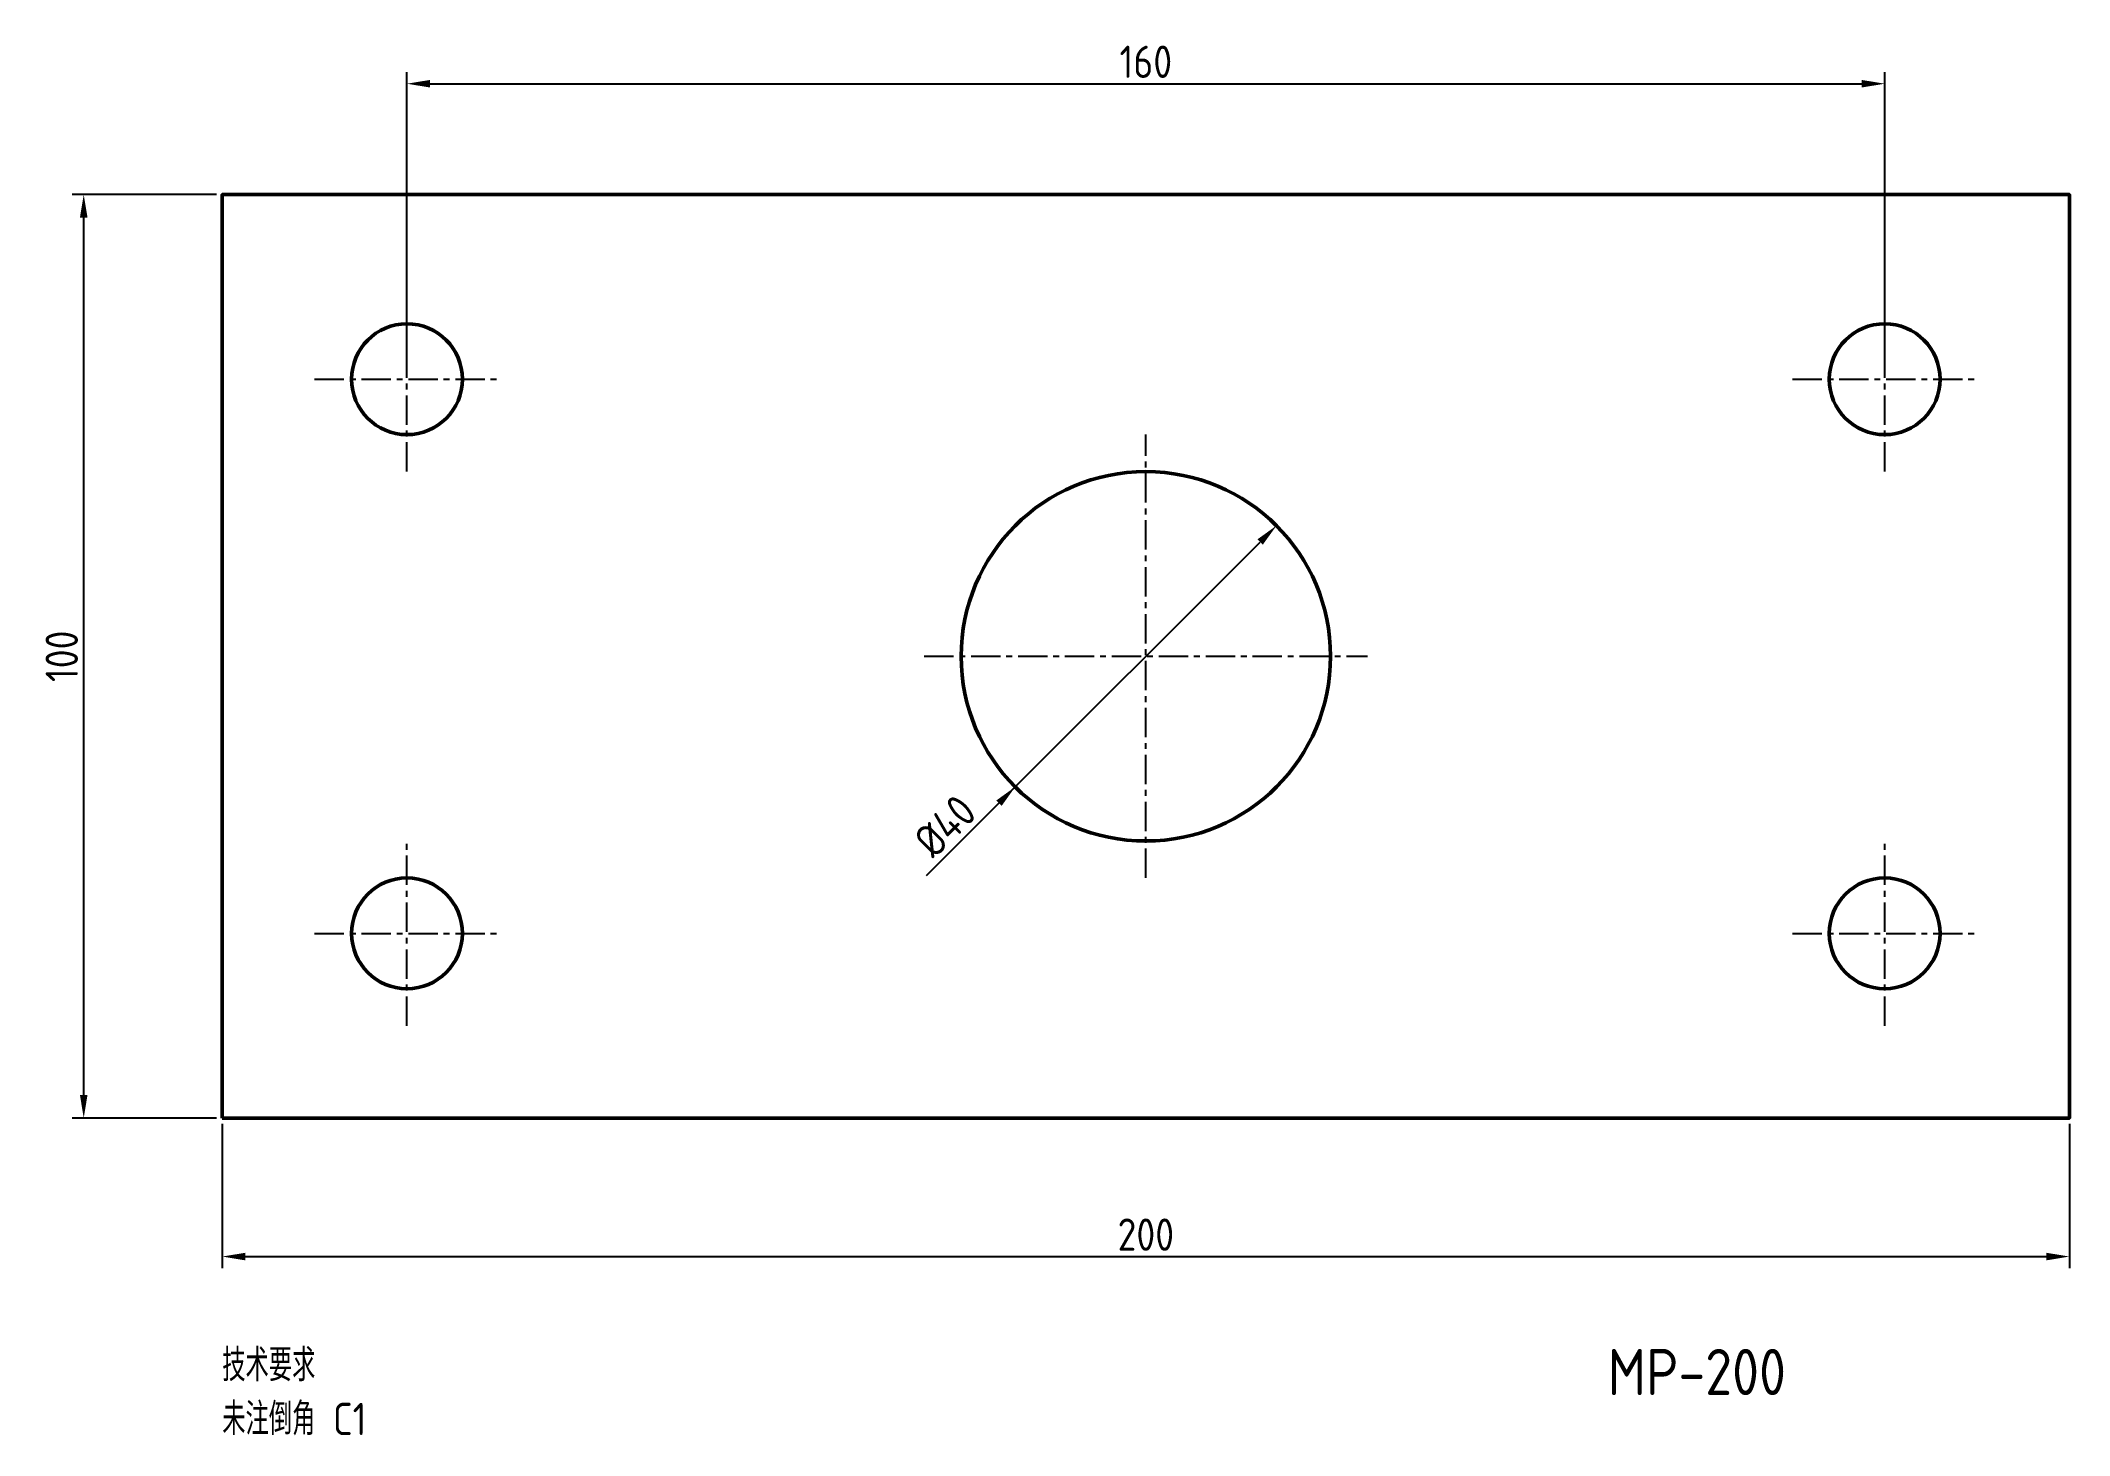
# Model space of a CAD drawing. Header units: millimetres. Extents: x -20 to 200, y -34 to 117.
import ezdxf

# ---------------------------------------------------------------- set-up
doc = ezdxf.new("R2010")
doc.units = ezdxf.units.MM
doc.linetypes.add('CENTER', pattern=[5.08, 3.175, -0.635, 0.635, -0.635])
for name, color, linetype, lineweight in [('CENTER', 1, 'CENTER', 25), ('DIM', 3, 'Continuous', 25), ('OUTLINE', 7, 'Continuous', 50), ('TEXT', 4, 'Continuous', 25)]:
    doc.layers.add(name, color=color, linetype=linetype, lineweight=lineweight)
doc.styles.get("Standard").update_dxf_attribs({"font": 'gbenor.shx', "bigfont": 'gbcbig.shx'})
doc.dimstyles.new('EZDXF', dxfattribs={"dimtxt": 3.5, "dimasz": 2.5, "dimexe": 1.25, "dimexo": 0.625, "dimtad": 1, "dimdec": 0, "dimzin": 12, "dimdsep": 46, "dimtxsty": 'Standard', "dimcen": 2.5, "dimclrd": 256, "dimclre": 256, "dimclrt": 256, "dimazin": 3, "dimtfac": 0.5, "dimtmove": 2, "dimatfit": 3, "dimlwd": -1, "dimlwe": -1})

msp = doc.modelspace()

# ---------------------------------------------------------------- linework, layer by layer
at = {"layer": 'CENTER'}
for p, q in [((20, 70), (20, 90)), ((180, 70), (180, 90)), ((10, 80), (30, 80)), ((170, 80), (190, 80)), ((100, 26), (100, 74)), ((76, 50), (124, 50)), ((20, 10), (20, 30)), ((180, 10), (180, 30)), ((10, 20), (30, 20)), ((170, 20), (190, 20))]:
    msp.add_line(p, q, dxfattribs=at)
at = {"layer": 'OUTLINE'}
msp.add_lwpolyline([(0, 0), (200, 0), (200, 100), (0, 100)], close=True, dxfattribs=at)
for centre, radius in [((20, 80), 6), ((180, 80), 6), ((100, 50), 20), ((20, 20), 6), ((180, 20), 6)]:
    msp.add_circle(centre, radius, dxfattribs=at)

# ---------------------------------------------------------------- texts
at = {"layer": 'TEXT'}
msp.add_text('MP-200', height=5, dxfattribs=at).set_placement((150, -30))
at = {"layer": 'TEXT', "insert": (0, -25), "char_height": 3.5, "attachment_point": 1}
msp.add_mtext('技术要求\\P未注倒角 C1', dxfattribs=at)

# ---------------------------------------------------------------- dimensions: what is measured, and where the dimension line sits
at = {"layer": 'DIM'}
for base, p1, p2 in [((20, 112), (20, 80), (180, 80)), ((0, -15), (0, 0), (200, 0))]:
    msp.add_linear_dim(base=base, p1=p1, p2=p2, dimstyle='EZDXF', dxfattribs=at).render()
msp.add_linear_dim(base=(-15, 0), p1=(0, 0), p2=(0, 100), angle=90, dimstyle='EZDXF', dxfattribs=at).render()
msp.add_diameter_dim_2p(p1=(114.14, 64.14), p2=(85.86, 35.86), dimstyle='EZDXF', dxfattribs=at).render()

doc.saveas('drawing.dxf')
